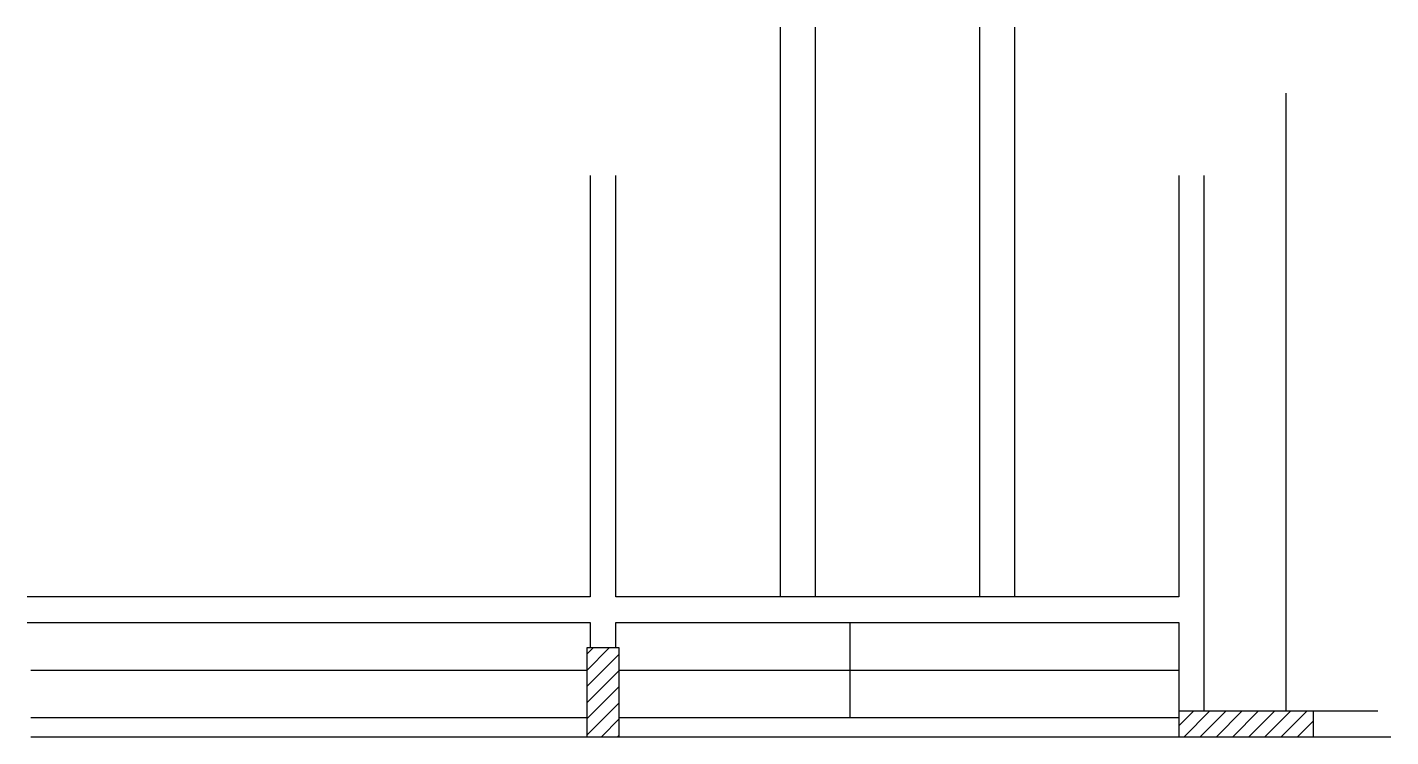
# Model space of a CAD drawing. Header units: metres. Extents: x 4178 to 5191, y 1486 to 2013.
import ezdxf

# ---------------------------------------------------------------- set-up
doc = ezdxf.new("R2010")
doc.units = ezdxf.units.M
for name, color, linetype in [('3', 7, 'Continuous'), ('7', 7, 'Continuous'), ('Painéis', 7, 'Continuous')]:
    doc.layers.add(name, color=color, linetype=linetype)

msp = doc.modelspace()

# ---------------------------------------------------------------- linework, layer by layer
at = {"layer": '3', "color": 7, "lineweight": 25}
for p, q in [((4594, 1535.4), (4610.7, 1552.1)), ((4594, 1547.5), (4598.6, 1552.1)), ((4594, 1523.4), (4618, 1547.4)), ((4594, 1511.4), (4618, 1535.4)), ((4594, 1499.4), (4618, 1523.4)), ((4594, 1487.4), (4618, 1511.4)), ((4604.8, 1486.1), (4618, 1499.3)), ((5033.5, 1494.1), (5044.5, 1505.1)), ((5037.5, 1486.1), (5056.5, 1505.1)), ((5049.5, 1486.1), (5068.5, 1505.1)), ((5061.5, 1486.1), (5080.5, 1505.1)), ((5073.6, 1486.1), (5092.6, 1505.1)), ((5085.6, 1486.1), (5104.6, 1505.1)), ((5097.6, 1486.1), (5116.6, 1505.1)), ((5109.6, 1486.1), (5128.6, 1505.1)), ((5121.7, 1486.1), (5133.5, 1497.9)), ((4616.8, 1486.1), (4618, 1487.3))]:
    msp.add_line(p, q, dxfattribs=at)
for points in [[(4596.5, 1903.1), (4596.5, 1590.1)], [(4615.5, 1590.1), (4615.5, 1903.1)], [(5033.5, 1903.1), (5033.5, 1590.1)], [(5052.5, 1587.8), (5052.5, 1903.1)], [(4596.5, 1590.1), (4178.5, 1590.1)], [(5033.5, 1590.1), (4615.5, 1590.1)], [(5052.5, 1505.1), (5052.5, 1587.8)], [(4178.5, 1571.1), (4596.5, 1571.1)], [(4596.5, 1571.1), (4596.5, 1552.1)], [(4615.5, 1571.1), (5033.5, 1571.1)], [(4615.5, 1552.1), (4615.5, 1571.1)], [(5033.5, 1571.1), (5033.5, 1505.1)], [(4594, 1500.1), (4181, 1500.1)], [(5033.5, 1500.1), (4618, 1500.1)], [(5181.5, 1505.1), (5133.5, 1505.1)], [(4181, 1486.1), (4594, 1486.1)], [(4618, 1486.1), (5033.5, 1486.1)], [(5133.5, 1486.1), (5191, 1486.1)]]:
    msp.add_lwpolyline(points, dxfattribs=at)
at = {"layer": '7', "color": 7, "lineweight": 25}
for points in [[(4594, 1486.1), (4618, 1486.1), (4618, 1552.1), (4594, 1552.1), (4594, 1486.1)], [(5033.5, 1486.1), (5133.5, 1486.1), (5133.5, 1505.1), (5033.5, 1505.1), (5033.5, 1486.1)]]:
    msp.add_lwpolyline(points, dxfattribs=at)
at = {"layer": 'Painéis', "color": 7, "lineweight": 25}
for p, q in [((4737.5, 2013.1), (4737.5, 1590.1)), ((4763.5, 2013.1), (4763.5, 1590.1)), ((4885.5, 2013.1), (4885.5, 1590.1)), ((4911.5, 2013.1), (4911.5, 1590.1)), ((5113, 1964.1), (5113, 1505.1)), ((4789.5, 1500.1), (4789.5, 1571.1)), ((4181, 1535.6), (4594, 1535.6)), ((4618, 1535.6), (5033.5, 1535.6))]:
    msp.add_line(p, q, dxfattribs=at)

doc.saveas('drawing.dxf')
